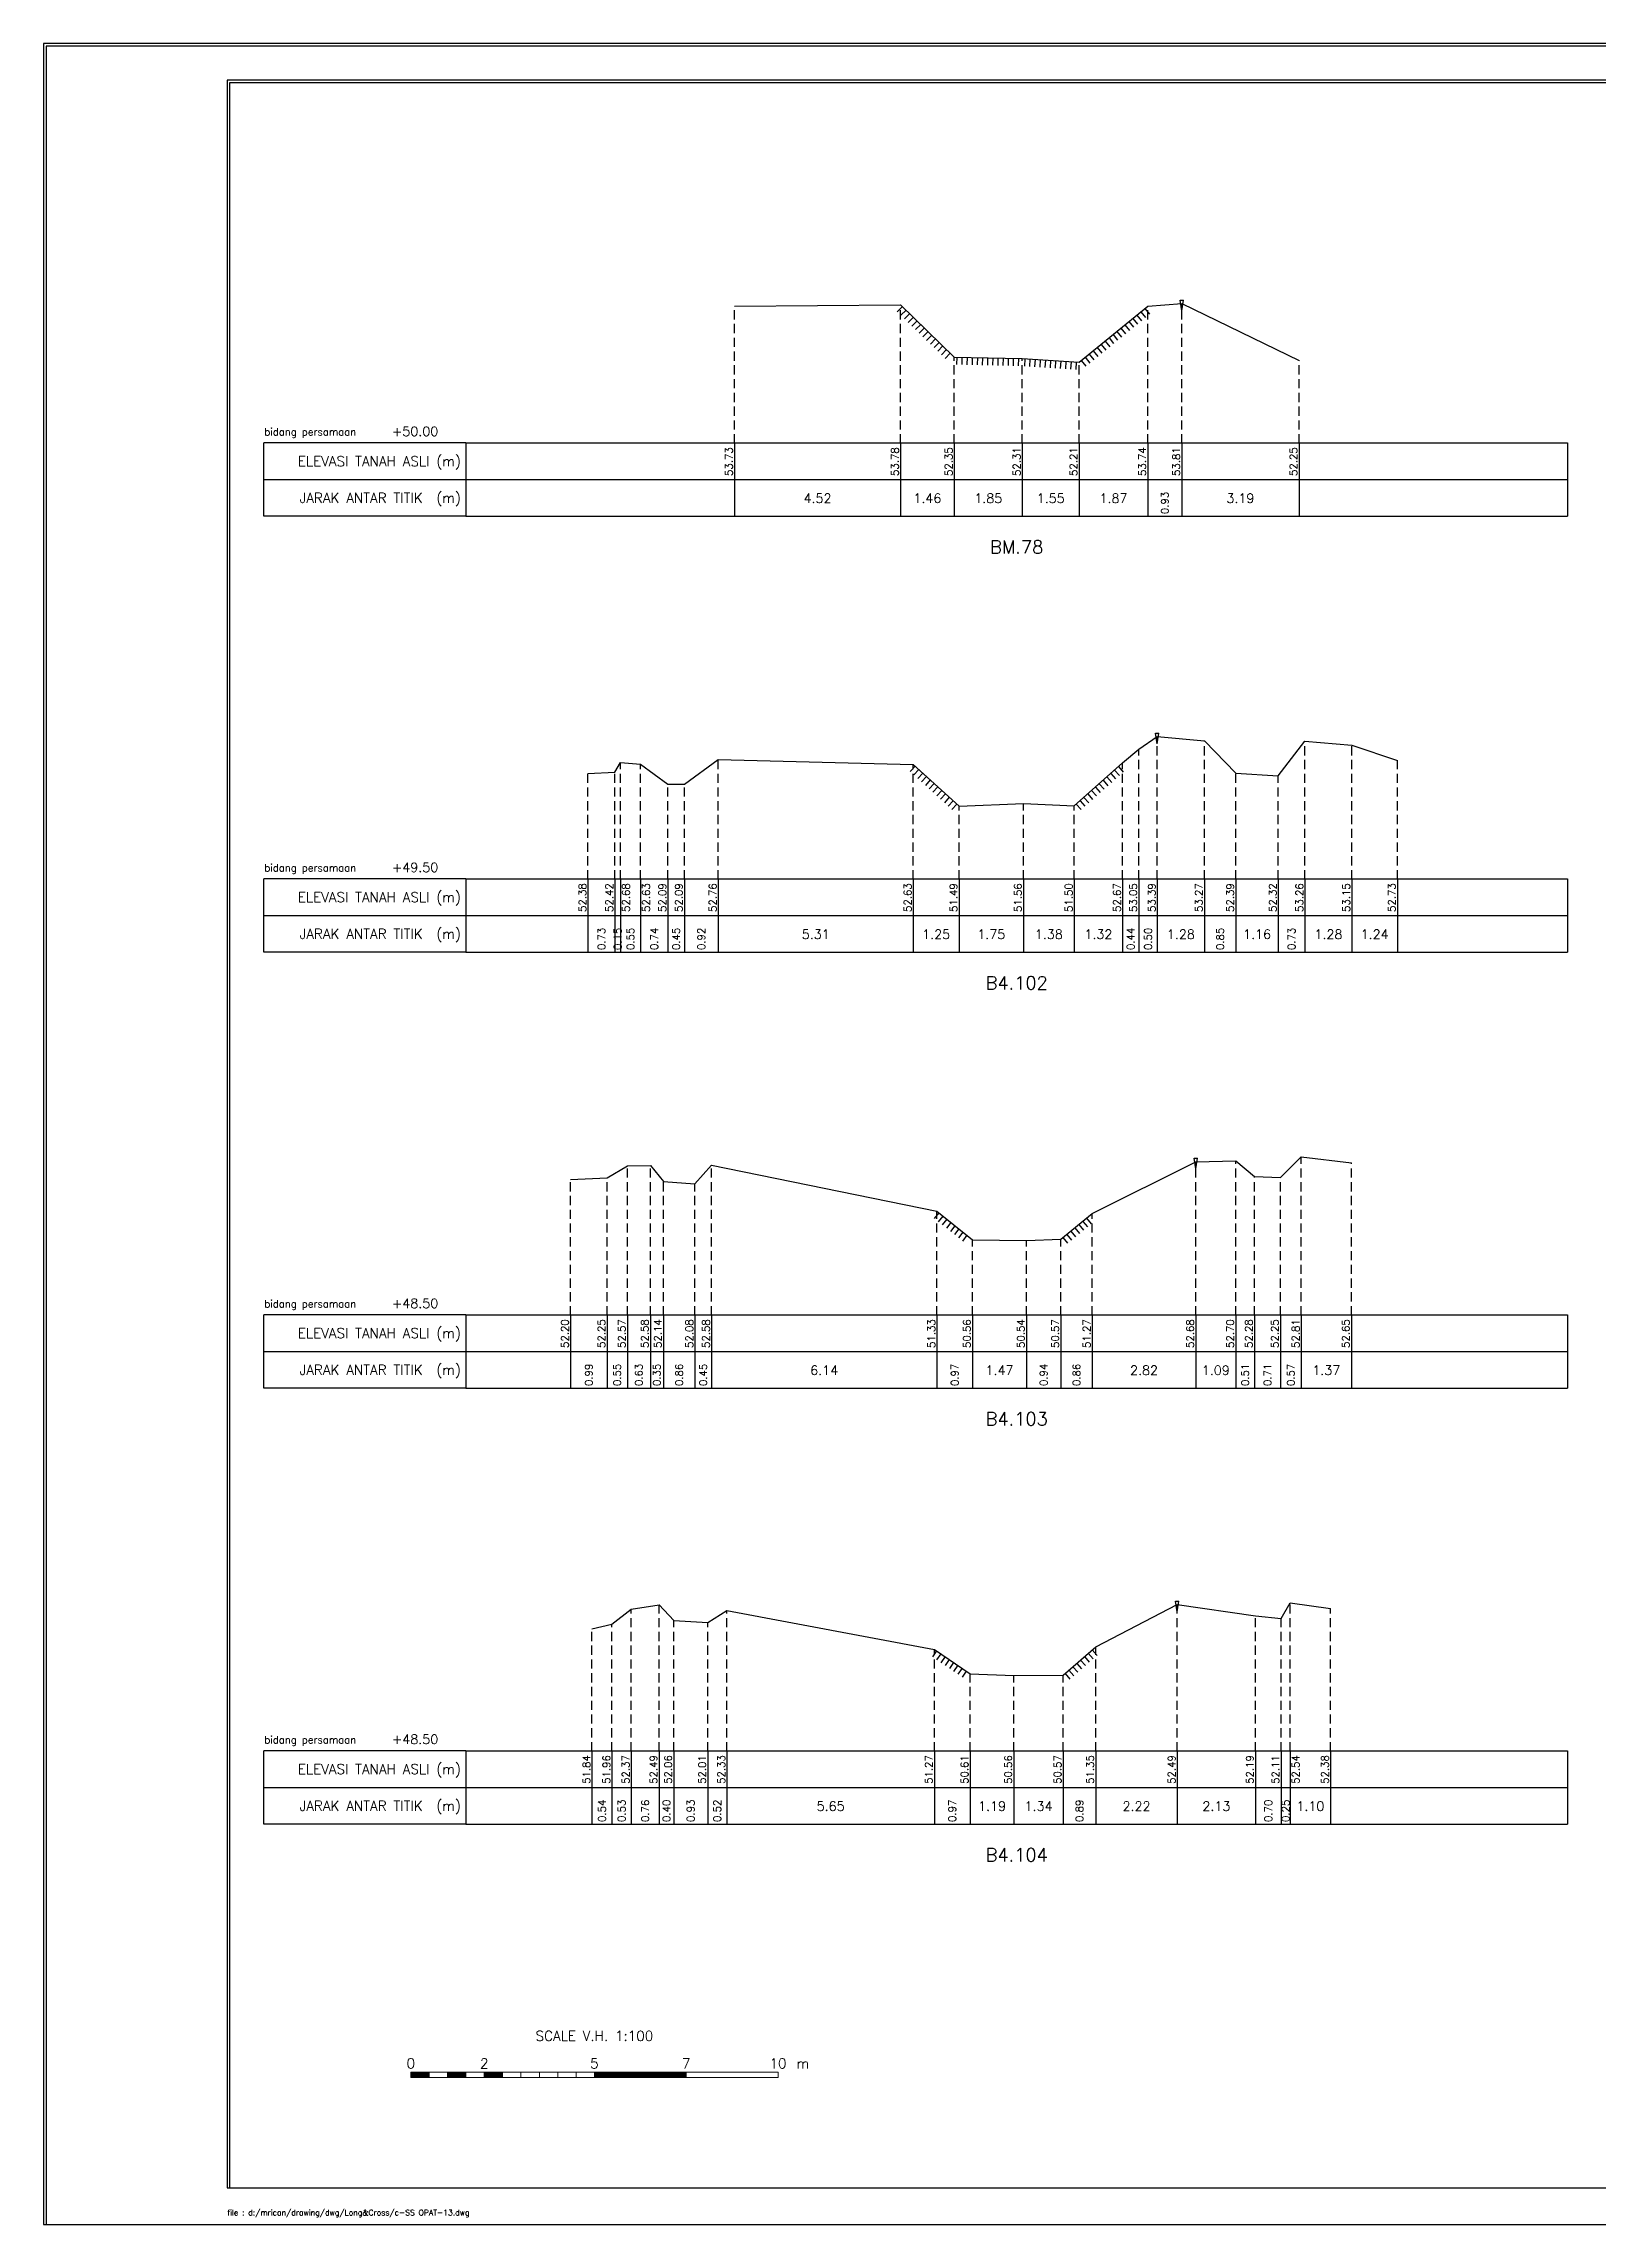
# Model space of a CAD drawing. Header units: inches. Extents: x -11 to 3175, y -842 to -783.
# Drawn here: x 1027 to 1069.3, y -842 to -782.6 of the extents above; entities that cross this region are included whole.
import ezdxf
from ezdxf.enums import TextEntityAlignment as Align

# ---------------------------------------------------------------- set-up
doc = ezdxf.new("R2010")
doc.units = ezdxf.units.IN
doc.header["$MEASUREMENT"] = 0
doc.linetypes.add('DASHED2', pattern=[0.375, 0.25, -0.125])
doc.layers.add('KOP', color=7, linetype='Continuous')
doc.layers.add('pelengkap', color=7, linetype='Continuous')
doc.styles.add('ARIAL', font='arial.ttf')
doc.styles.add('battang01', font='arial.ttf')
doc.styles.add('L100', font='simplex.shx', dxfattribs={"height": 0.254})
doc.styles.add('L140', font='simplex.shx', dxfattribs={"height": 0.356})
doc.styles.add('L60', font='simplex.shx', dxfattribs={"height": 0.152})
doc.styles.add('L80', font='simplex.shx', dxfattribs={"height": 0.203})
doc.styles.add('ROMANS-N', font='ROMANS.SHX', dxfattribs={"width": 0.8})
doc.styles.add('SONDU', font='arial.ttf')
doc.styles.get("Standard").update_dxf_attribs({"font": 'simplex.shx'})
doc.styles.add('STYLE1', font='arial.ttf', dxfattribs={"height": 0.2})

# ---------------------------------------------------------------- blocks, each defined once
blk = doc.blocks.new('kop')
at = {"layer": 'KOP'}
h = blk.add_hatch(color=3, dxfattribs=at)
h.paths.add_polyline_path([(609.87, 69.8), (591.81, 69.8), (591.81, 51.91), (609.87, 51.91)])
h.paths.add_polyline_path([(592.1, 52.25), (592.1, 69.5), (609.53, 69.5), (609.53, 52.25)], flags=16)
edge = h.paths.add_edge_path(flags=0)
edge.add_line((608.87, 52.91), (601.67, 52.91))
edge.add_ellipse((597.68, 52.92), major_axis=(2.82, 2.82), ratio=1, start_angle=314.84704, end_angle=495.15296)
edge.add_line((593.69, 52.91), (592.76, 52.91))
edge.add_line((592.76, 52.91), (592.76, 58.63))
edge.add_line((592.76, 58.63), (595.43, 58.63))
edge.add_ellipse((595.43, 63.37), major_axis=(-3.35, 3.35), ratio=1, start_angle=135, end_angle=315)
edge.add_line((595.43, 68.11), (595.43, 68.84))
edge.add_line((595.43, 68.84), (601.65, 68.84))
edge.add_line((601.65, 68.84), (601.65, 58.59))
edge.add_ellipse((604.86, 58.63), major_axis=(2.26, 2.26), ratio=1, start_angle=135.57378, end_angle=315)
edge.add_line((608.06, 58.63), (608.87, 58.63))
edge.add_line((608.87, 58.63), (608.87, 52.91))
h = blk.add_hatch(dxfattribs=at)
h.set_pattern_fill('ANSI31', color=21)
h.paths.add_polyline_path([(609.53, 69.5), (592.1, 69.5), (592.1, 52.25), (609.53, 52.25)])
edge = h.paths.add_edge_path(flags=16)
edge.add_line((608.06, 58.63), (608.87, 58.63))
edge.add_line((608.87, 58.63), (608.87, 52.91))
edge.add_line((608.87, 52.91), (601.67, 52.91))
edge.add_ellipse((597.68, 52.92), major_axis=(-2.82, 2.82), ratio=1, start_angle=224.84704, end_angle=405.15296)
edge.add_line((593.69, 52.91), (592.76, 52.91))
edge.add_line((592.76, 52.91), (592.76, 58.63))
edge.add_line((592.76, 58.63), (595.43, 58.63))
edge.add_ellipse((595.43, 63.37), major_axis=(-3.35, 3.35), ratio=1, start_angle=135, end_angle=315)
edge.add_line((595.43, 68.11), (595.43, 68.84))
edge.add_line((595.43, 68.84), (601.65, 68.84))
edge.add_line((601.65, 68.84), (601.65, 58.59))
edge.add_ellipse((604.86, 58.63), major_axis=(-2.26, 2.26), ratio=1, start_angle=45.57378, end_angle=225)
h = blk.add_hatch(color=3, dxfattribs=at)
edge = h.paths.add_edge_path()
edge.add_line((601.65, 68.84), (595.43, 68.84))
edge.add_line((595.43, 68.84), (595.43, 68.11))
edge.add_ellipse((595.43, 63.37), major_axis=(-3.35, 3.35), ratio=1, start_angle=135, end_angle=315, ccw=False)
edge.add_line((595.43, 58.63), (592.76, 58.63))
edge.add_line((592.76, 58.63), (592.76, 52.91))
edge.add_line((592.76, 52.91), (593.69, 52.91))
edge.add_ellipse((597.68, 52.92), major_axis=(-2.82, 2.82), ratio=1, start_angle=-135.15296, end_angle=45.15296, ccw=False)
edge.add_line((601.67, 52.91), (608.87, 52.91))
edge.add_line((608.87, 52.91), (608.87, 58.63))
edge.add_line((608.87, 58.63), (608.06, 58.63))
edge.add_ellipse((604.86, 58.63), major_axis=(2.26, 2.26), ratio=1, start_angle=134.42622, end_angle=315, ccw=False)
edge.add_line((601.65, 58.66), (601.65, 68.84))
h = blk.add_hatch(dxfattribs=at)
h.set_pattern_fill('ANSI31', color=41)
h.paths.add_polyline_path([(595.59, 25.44), (591.99, 25.44), (591.99, 22.12), (595.59, 22.12)])
h.paths.add_polyline_path([(594.83, 23.8), (595.49, 22.51), (594.95, 22.51), (594.37, 23.59), (594.37, 22.51), (593.85, 22.51), (593.85, 24.73), (593.24, 22.51), (592.84, 22.51), (592.12, 25.05), (592.67, 25.05), (593.03, 23.54), (593.41, 25.05), (594.37, 25.05), (594.37, 23.99), (594.89, 25.05), (595.46, 25.05)], flags=16)
at = {"color": 2}
blk.add_lwpolyline([(-49.29, -9.99), (790.69, -9.99), (790.69, 583.29), (-49.29, 583.29)], close=True, dxfattribs=at)
at = {"color": 6}
blk.add_lwpolyline([(0.65, 0), (780.7, 0), (780.7, 573.3), (0.65, 573.3)], close=True, dxfattribs=at)
at = {"layer": 'KOP', "color": 5}
for p, q in [((590.8, 70.96), (590.8, 29.98)), ((590.8, 70.96), (780.7, 70.96)), ((400.9, 29.98), (400.9, 0)), ((400.9, 29.98), (590.8, 29.98)), ((590.8, 29.98), (590.8, 0))]:
    blk.add_line(p, q, dxfattribs=at)
at = {"layer": 'KOP', "color": 3}
for p, q in [((591.81, 69.8), (609.87, 69.8)), ((591.81, 51.91), (591.81, 69.8)), ((592.1, 69.5), (609.53, 69.5)), ((592.1, 52.25), (592.1, 69.5)), ((595.43, 68.84), (595.43, 68.11)), ((595.43, 68.84), (601.65, 68.84)), ((601.65, 58.59), (601.65, 68.84)), ((609.53, 69.5), (609.53, 52.25)), ((609.87, 69.8), (609.87, 51.91)), ((592.76, 52.91), (592.76, 58.63)), ((595.43, 58.63), (592.76, 58.63)), ((608.87, 58.63), (608.06, 58.63)), ((608.87, 58.63), (608.87, 52.91)), ((609.87, 51.91), (591.81, 51.91)), ((609.53, 52.25), (592.1, 52.25)), ((593.69, 52.91), (592.76, 52.91)), ((608.87, 52.91), (601.67, 52.91)), ((720.73, 43.98), (780.7, 43.98)), ((720.73, 36.98), (780.7, 36.98)), ((415.9, 29.98), (415.9, 0)), ((430.89, 29.98), (430.89, 0)), ((545.83, 29.98), (545.83, 0)), ((560.82, 29.98), (560.82, 0)), ((575.81, 29.98), (575.81, 0)), ((655.77, 29.98), (655.77, 11.99)), ((675.76, 29.98), (675.76, 0)), ((705.74, 29.98), (705.74, 0)), ((400.9, 24.99), (590.8, 24.99)), ((655.77, 23.99), (720.73, 23.99)), ((720.73, 23.99), (780.7, 23.99)), ((400.9, 19.99), (590.8, 19.99)), ((655.77, 17.99), (720.73, 17.99)), ((720.73, 17.99), (780.7, 17.99)), ((740.72, 17.99), (740.72, 0)), ((400.9, 14.99), (590.8, 14.99)), ((590.8, 6), (720.73, 6))]:
    blk.add_line(p, q, dxfattribs=at)
at = {"layer": 'KOP', "color": 4}
for p, q in [((610.79, 70.96), (610.79, 50.97)), ((720.73, 70.96), (720.73, 0)), ((590.8, 50.97), (720.73, 50.97)), ((720.73, 50.97), (780.7, 50.97)), ((590.8, 29.98), (720.73, 29.98)), ((720.73, 29.98), (780.7, 29.98)), ((590.8, 11.99), (720.73, 11.99))]:
    blk.add_line(p, q, dxfattribs=at)
at = {"layer": 'KOP', "color": 41}
blk.add_line((595.59, 22.12), (591.99, 22.12), dxfattribs=at)
for points in [[(591.99, 25.44), (595.59, 25.44)], [(592.12, 25.05), (592.67, 25.05)], [(592.12, 25.05), (592.84, 22.51)], [(592.2, 25.44), (592.42, 25.44)], [(592.63, 25.44), (592.84, 25.44)], [(592.67, 25.05), (593.03, 23.54), (593.41, 25.05)], [(593.05, 25.44), (593.26, 25.44)], [(593.24, 22.51), (593.85, 24.73)], [(593.41, 25.05), (594.37, 25.05)], [(593.48, 25.44), (593.69, 25.44)], [(593.85, 22.51), (593.85, 24.73)], [(593.9, 25.44), (594.11, 25.44)], [(594.32, 25.44), (594.53, 25.44)], [(594.37, 25.05), (594.37, 23.99)], [(594.37, 23.99), (594.89, 25.05)], [(594.75, 25.44), (594.96, 25.44)], [(594.83, 23.8), (595.46, 25.05)], [(594.83, 23.8), (595.49, 22.51)], [(594.89, 25.05), (595.46, 25.05)], [(595.17, 25.44), (595.38, 25.44)], [(592.84, 22.51), (593.24, 22.51)], [(593.85, 22.51), (594.37, 22.51)], [(594.95, 22.51), (594.37, 23.59)], [(594.37, 23.59), (594.37, 22.51)], [(594.95, 22.51), (595.49, 22.51)]]:
    blk.add_lwpolyline(points, dxfattribs=at)
at = {"layer": 'KOP', "color": 42}
for points in [[(592.2, 29.11), (592.2, 25.44)], [(592.54, 29.11), (592.54, 25.44)], [(592.96, 29.11), (592.96, 25.44)], [(593.38, 29.11), (593.38, 25.44)], [(593.81, 29.11), (593.81, 25.44)], [(594.23, 29.11), (594.23, 25.44)], [(594.65, 29.11), (594.65, 25.44)], [(595.08, 29.11), (595.08, 25.44)], [(595.5, 29.11), (595.5, 25.44)]]:
    blk.add_lwpolyline(points, dxfattribs=at)
at = {"layer": 'KOP', "color": 3}
for centre, major_axis, start_param, end_param in [((595.43, 63.37), (-3.35, 3.35), 2.356194, 5.497787), ((597.68, 52.92), (-2.82, 2.82), 3.924321, 7.071253), ((604.86, 58.63), (-2.26, 2.26), 0.785398, 3.926991)]:
    blk.add_ellipse(centre, major_axis=major_axis, ratio=1, start_param=start_param, end_param=end_param, dxfattribs=at)
at = {"layer": 'KOP', "color": 5, "style": 'SONDU'}
for s, height, width, p, p2 in [('MINISTRY OF PUBLIC WORKS AND HOUSING', 3.4982, 0.971049, (612.49, 65.4), (715.58, 65.4)), ('DIRECTORATE GENERAL OF WATER RESOURCES', 2.7485, 1.100714, (612.33, 60.62), (715.42, 60.62)), ('DIRECTORATE OF IRRIGATION AND LOWLAND', 1.9989, 1.638753, (612.52, 56.15), (715.75, 56.15))]:
    blk.add_text(s, height=height, dxfattribs=dict(at, width=width)).set_placement(p, p2, align=Align.FIT)
at = {"layer": 'KOP', "color": 3, "style": 'ROMANS-N', "width": 1.832261}
blk.add_text('Jalan Pattimura No. 20 Kebayoran Baru, Jakarta Selatan', height=1.2493, dxfattribs=at).set_placement((612.79, 53.07), (715.58, 53.07), align=Align.FIT)
at = {"layer": 'KOP', "color": 5, "style": 'ARIAL'}
blk.add_text('Subject:', height=3.252, dxfattribs=at).set_placement((593.75, 45.87))
at = {"layer": 'KOP', "color": 3}
for s, height, style, p in [('Scheme', 1.999, 'battang01', (722.75, 46.66)), (':', 2, 'battang01', (740.37, 46.56)), ('D.I MRICAN', 1.999, 'battang01', (742.66, 46.66)), ('District', 1.999, 'battang01', (722.68, 39.97)), ('KEDIRI', 1.999, 'battang01', (742.66, 39.66)), (':', 2, 'battang01', (740.38, 39.87)), ('Province', 1.999, 'battang01', (722.75, 32.66)), (':', 2, 'battang01', (740.37, 32.57)), ('EAST JAVA', 1.999, 'battang01', (742.66, 32.66)), ('Prepared by', 1.9989, 'battang01', (657.14, 25.79)), ('No. of Sheet ', 1.9989, 'battang01', (722.52, 26.68)), (':', 2, 'battang01', (740.38, 25.62)), ('in joint venture with:', 1.2493, 'SONDU', (597.56, 21.07)), ('Checked by', 1.999, 'battang01', (657.14, 19.79)), ('Register', 1.999, 'battang01', (722.52, 20.02)), (':', 2, 'battang01', (740.36, 19.92)), ('Team Leader', 1.9989, 'battang01', (657.14, 13.79)), ('Yoo, Kang-Keun', 1.9989, 'battang01', (677.26, 13.79)), ('Date :', 1.999, 'battang01', (722.52, 13.49)), ('No. of Contract :', 1.9989, 'battang01', (743.52, 13.49)), ('No.', 2, 'STYLE1', (404.73, 6.99)), ('Date', 2, 'STYLE1', (417.78, 6.99)), ('Revised', 2, 'STYLE1', (483.04, 7.17)), ('Drawn', 2, 'STYLE1', (550.92, 7.18)), ('Checked', 2, 'STYLE1', (562.62, 7.11)), ('Approv.', 2, 'STYLE1', (578.86, 7.21)), ('Acknowledge by', 1.9989, 'battang01', (592.18, 7.8)), (':', 2, 'battang01', (612.76, 7.81)), ('Approved by', 1.9989, 'battang01', (592.18, 1.8)), (':', 2, 'battang01', (612.81, 1.77)), ('Directorate of Irrigations and Lowlands', 1.9989, 'battang01', (614.08, 1.59))]:
    blk.add_text(s, height=height, dxfattribs=dict(at, style=style)).set_placement(p)
at = {"layer": 'KOP', "color": 6, "style": 'SONDU'}
blk.add_text('PT. VIRAMA KARYA (Persero)', height=2.5809, dxfattribs=at).set_placement((597.36, 26.15))
at = {"layer": 'KOP', "color": 42, "style": 'SONDU'}
blk.add_text('VIRAMA', height=0.942, dxfattribs=at).set_placement((591.3, 21.04))
at = {"layer": 'KOP', "color": 4, "style": 'SONDU'}
for s, p in [('Korean Rural Community Corporation', (592.02, 18.86)), ('PT. Wiratman', (592.02, 16.86)), ('PT. Terasis Erojaya', (591.94, 12.59)), ('PT. Tuah Agung Anugrah', (592, 14.73))]:
    blk.add_text(s, height=1.4992, dxfattribs=at).set_placement(p)
at = {"layer": 'KOP', "color": 3, "insert": (719.86, 60.77), "char_height": 2.4987, "width": 61.4394, "attachment_point": 4, "style": 'SONDU'}
blk.add_mtext('\\pi1.9124;Project Preparation Consultant (PPC)\\P\\pi3.0493;Firm For Develompent of the Mrican \\P\\pi7.7731;Irrigation System In East Java', dxfattribs=at)
at = {"layer": 'KOP', "color": 2, "insert": (597.57, 24.25), "char_height": 0.9995, "width": 48.7181, "attachment_point": 1, "style": 'SONDU'}
blk.add_mtext('Jl. Hang Tuah Raya No.26, Kebayoran Baru Jakarta Selatan 12120 Indonesia', dxfattribs=at)
blk = doc.blocks.new('*X6')
at = {"color": 0}
for p, q in [((20000, 6250), (25000, 6250)), ((20000, 6200), (25000, 6200)), ((20000, 6150), (25000, 6150)), ((20000, 6100), (25000, 6100)), ((20000, 6050), (25000, 6050))]:
    blk.add_line(p, q, dxfattribs=at)
blk = doc.blocks.new('*X5')
at = {"color": 0}
for p, q in [((14000, 6250), (15000, 6250)), ((14000, 6200), (15000, 6200)), ((14000, 6150), (15000, 6150)), ((14000, 6100), (15000, 6100)), ((14000, 6050), (15000, 6050))]:
    blk.add_line(p, q, dxfattribs=at)
blk = doc.blocks.new('*X3')
at = {"color": 0}
for p, q in [((10000, 6250), (11000, 6250)), ((10000, 6200), (11000, 6200)), ((10000, 6150), (11000, 6150)), ((10000, 6100), (11000, 6100)), ((10000, 6050), (11000, 6050))]:
    blk.add_line(p, q, dxfattribs=at)
blk = doc.blocks.new('*X4')
at = {"color": 0}
for p, q in [((12000, 6250), (13000, 6250)), ((12000, 6200), (13000, 6200)), ((12000, 6150), (13000, 6150)), ((12000, 6100), (13000, 6100)), ((12000, 6050), (13000, 6050))]:
    blk.add_line(p, q, dxfattribs=at)
blk = doc.blocks.new('c100')
at = {"color": 2}
blk.add_lwpolyline([(-5, -1), (79.1, -1), (79.1, 58.4), (-5, 58.4)], close=True, dxfattribs=at)
at = {"color": 6}
blk.add_lwpolyline([(0, 0), (78.1, 0), (78.1, 57.4), (0, 57.4)], close=True, dxfattribs=at)
at = {"color": 3, "lineweight": 0}
for points in [[(5, 3), (5.5, 3), (5.5, 3.15), (5, 3.15)], [(5.5, 3), (6, 3), (6, 3.15), (5.5, 3.15)], [(6, 3), (6.5, 3), (6.5, 3.15), (6, 3.15)], [(6.5, 3), (7, 3), (7, 3.15), (6.5, 3.15)], [(7, 3), (7.5, 3), (7.5, 3.15), (7, 3.15)], [(7.5, 3), (8, 3), (8, 3.15), (7.5, 3.15)], [(8, 3), (8.5, 3), (8.5, 3.15), (8, 3.15)], [(8.5, 3), (9, 3), (9, 3.15), (8.5, 3.15)], [(9, 3), (9.5, 3), (9.5, 3.15), (9, 3.15)], [(9.5, 3), (10, 3), (10, 3.15), (9.5, 3.15)], [(10, 3), (12.5, 3), (12.5, 3.15), (10, 3.15)], [(12.5, 3), (15, 3), (15, 3.15), (12.5, 3.15)]]:
    blk.add_lwpolyline(points, close=True, dxfattribs=at)
at = {"color": 1, "lineweight": 0, "xscale": 0.0005, "yscale": 0.0005, "zscale": 0.0005}
for name in ['*X3', '*X4', '*X5', '*X6']:
    blk.add_blockref(name, (0, 0), dxfattribs=at)
at = {"color": 3}
for s, p in [('SCALE V.H. 1:100', (10, 4)), ('0', (5, 3.25)), ('2', (7, 3.25)), ('5', (10, 3.25)), ('7', (12.5, 3.25)), ('10', (15, 3.25))]:
    blk.add_text(s, height=0.27, dxfattribs=at).set_placement(p, align=Align.CENTER)
blk.add_text('m', height=0.27, dxfattribs=at).set_placement((15.5, 3.25))
blk = doc.blocks.new('das2')
at = {"color": 5, "linetype": 'Continuous'}
for q in [(0, 1), (17.75, 1)]:
    blk.add_line((2.75, 1), q, dxfattribs=at)
at = {"color": 3, "linetype": 'Continuous'}
for p, q in [((2.75, 1), (2.75, 0)), ((17.75, 1), (17.75, 0)), ((0, 0.5), (17.75, 0.5)), ((2.75, 0), (0, 0)), ((2.75, 0), (17.75, 0))]:
    blk.add_line(p, q, dxfattribs=at)
blk.add_lwpolyline([(0, 0), (0, 1)], dxfattribs=at)
blk.add_text('bidang persamaan', height=0.1, dxfattribs=at).set_placement((0.005, 1.1))
at = {"color": 5, "linetype": 'Continuous'}
for s, p in [('ELEVASI TANAH ASLI (m)', (2.683, 0.683)), ('JARAK ANTAR TITIK  (m)', (2.683, 0.183))]:
    blk.add_text(s, height=0.135, dxfattribs=at).set_placement(p, align=Align.RIGHT)
blk = doc.blocks.new('gbrpatok')
at = {"color": 2, "linetype": 'Continuous'}
for p, q in [((-0.00045, 0.00096), (0.00045, 0.00096)), ((0, -0.00196), (-0.00045, 0.00096)), ((0, -0.00196), (0.00045, 0.00096))]:
    blk.add_line(p, q, dxfattribs=at)

msp = doc.modelspace()

# ---------------------------------------------------------------- linework, layer by layer
at = {"color": 2, "linetype": 'Continuous', "lineweight": -3}
for p, q in [((1045.815, -789.754), (1050.336, -789.711)), ((1050.336, -789.711), (1051.799, -791.138)), ((1055.2, -791.278), (1057.071, -789.752)), ((1057.071, -789.752), (1057.996, -789.681)), ((1057.996, -789.681), (1061.188, -791.235)), ((1051.799, -791.138), (1053.652, -791.18)), ((1053.652, -791.18), (1055.2, -791.278)), ((1056.382, -802.194), (1056.826, -801.816)), ((1056.826, -801.816), (1057.329, -801.476)), ((1057.329, -801.476), (1058.613, -801.595)), ((1058.613, -801.595), (1059.465, -802.47)), ((1060.624, -802.545), (1061.351, -801.598)), ((1061.351, -801.598), (1062.627, -801.709)), ((1062.627, -801.709), (1063.866, -802.127)), ((1041.825, -802.483), (1042.558, -802.446)), ((1042.558, -802.446), (1042.711, -802.178)), ((1042.711, -802.178), (1043.257, -802.227)), ((1043.257, -802.227), (1044.002, -802.77)), ((1044.449, -802.773), (1045.374, -802.097)), ((1045.374, -802.097), (1050.683, -802.232)), ((1050.683, -802.232), (1051.932, -803.373)), ((1055.067, -803.362), (1056.382, -802.194)), ((1059.465, -802.47), (1060.624, -802.545)), ((1044.002, -802.77), (1044.449, -802.773)), ((1051.932, -803.373), (1053.685, -803.302)), ((1053.685, -803.302), (1055.067, -803.362)), ((1042.343, -813.49), (1042.897, -813.167)), ((1042.897, -813.167), (1043.524, -813.157)), ((1043.524, -813.157), (1043.878, -813.596)), ((1044.737, -813.659), (1045.19, -813.153)), ((1045.19, -813.153), (1051.327, -814.403)), ((1055.558, -814.465), (1058.376, -813.056)), ((1058.376, -813.056), (1059.468, -813.033)), ((1059.468, -813.033), (1059.973, -813.457)), ((1060.683, -813.486), (1061.249, -812.923)), ((1061.249, -812.923), (1062.614, -813.086)), ((1041.349, -813.537), (1042.343, -813.49)), ((1043.878, -813.596), (1044.737, -813.659)), ((1059.973, -813.457), (1060.683, -813.486)), ((1051.327, -814.403), (1052.297, -815.182)), ((1054.703, -815.168), (1055.558, -814.465)), ((1052.297, -815.182), (1053.765, -815.201)), ((1053.765, -815.201), (1054.703, -815.168)), ((1041.934, -825.775), (1042.478, -825.653)), ((1042.478, -825.653), (1043.004, -825.239)), ((1043.004, -825.239), (1043.763, -825.121)), ((1043.763, -825.121), (1044.159, -825.547)), ((1044.159, -825.547), (1045.085, -825.604)), ((1045.085, -825.604), (1045.607, -825.283)), ((1045.607, -825.283), (1051.259, -826.338)), ((1055.653, -826.266), (1057.872, -825.118)), ((1057.872, -825.118), (1060.003, -825.424)), ((1060.003, -825.424), (1060.7, -825.501)), ((1060.7, -825.501), (1060.949, -825.074)), ((1060.949, -825.074), (1062.047, -825.228)), ((1051.259, -826.338), (1052.233, -827)), ((1054.766, -827.043), (1055.653, -826.266)), ((1052.233, -827), (1053.422, -827.047)), ((1053.422, -827.047), (1054.766, -827.043))]:
    msp.add_line(p, q, dxfattribs=at)
at = {"color": 1, "linetype": 'DASHED2', "lineweight": -3}
for p, q in [((1045.815, -793.487), (1045.815, -789.754)), ((1050.336, -793.487), (1050.336, -789.711)), ((1057.071, -793.487), (1057.071, -789.752)), ((1057.996, -793.487), (1057.996, -789.681)), ((1051.799, -793.487), (1051.799, -791.138)), ((1053.652, -793.487), (1053.652, -791.18)), ((1055.2, -793.487), (1055.2, -791.278)), ((1061.188, -793.487), (1061.188, -791.235)), ((1056.826, -805.361), (1056.826, -801.816)), ((1057.329, -805.361), (1057.329, -801.476)), ((1058.613, -805.361), (1058.613, -801.595)), ((1061.351, -805.361), (1061.351, -801.598)), ((1062.627, -805.361), (1062.627, -801.709)), ((1041.825, -805.361), (1041.825, -802.483)), ((1042.558, -805.361), (1042.558, -802.446)), ((1042.711, -805.361), (1042.711, -802.178)), ((1043.257, -805.361), (1043.257, -802.227)), ((1045.374, -805.361), (1045.374, -802.097)), ((1050.683, -805.361), (1050.683, -802.232)), ((1056.382, -805.361), (1056.382, -802.194)), ((1059.465, -805.361), (1059.465, -802.47)), ((1063.866, -805.361), (1063.866, -802.127)), ((1044.002, -805.361), (1044.002, -802.77)), ((1044.449, -805.361), (1044.449, -802.773)), ((1060.624, -805.361), (1060.624, -802.545)), ((1051.932, -805.361), (1051.932, -803.373)), ((1053.685, -805.361), (1053.685, -803.302)), ((1055.067, -805.361), (1055.067, -803.362)), ((1042.897, -817.237), (1042.897, -813.167)), ((1043.524, -817.237), (1043.524, -813.157)), ((1045.19, -817.237), (1045.19, -813.153)), ((1058.376, -817.237), (1058.376, -813.056)), ((1059.468, -817.237), (1059.468, -813.033)), ((1061.249, -817.237), (1061.249, -812.923)), ((1062.614, -817.237), (1062.614, -813.086)), ((1041.349, -817.237), (1041.349, -813.537)), ((1042.343, -817.237), (1042.343, -813.49)), ((1043.878, -817.237), (1043.878, -813.596)), ((1044.737, -817.237), (1044.737, -813.659)), ((1059.973, -817.237), (1059.973, -813.457)), ((1060.683, -817.237), (1060.683, -813.486)), ((1051.327, -817.237), (1051.327, -814.403)), ((1055.558, -817.237), (1055.558, -814.465)), ((1052.297, -817.237), (1052.297, -815.182)), ((1053.765, -817.237), (1053.765, -815.201)), ((1054.703, -817.237), (1054.703, -815.168)), ((1042.478, -829.111), (1042.478, -825.653)), ((1043.004, -829.111), (1043.004, -825.239)), ((1043.763, -829.111), (1043.763, -825.121)), ((1044.159, -829.111), (1044.159, -825.547)), ((1045.085, -829.111), (1045.085, -825.604)), ((1045.607, -829.111), (1045.607, -825.283)), ((1057.872, -829.111), (1057.872, -825.118)), ((1060.003, -829.111), (1060.003, -825.424)), ((1060.7, -829.111), (1060.7, -825.501)), ((1060.949, -829.111), (1060.949, -825.074)), ((1062.047, -829.111), (1062.047, -825.228)), ((1041.934, -829.111), (1041.934, -825.775)), ((1051.259, -829.111), (1051.259, -826.338)), ((1055.653, -829.111), (1055.653, -826.266)), ((1052.233, -829.111), (1052.233, -827)), ((1053.422, -829.111), (1053.422, -827.047)), ((1054.766, -829.111), (1054.766, -827.043))]:
    msp.add_line(p, q, dxfattribs=at)
at = {"color": 1, "linetype": 'Continuous', "lineweight": -3}
for p, q in [((1045.815, -793.487), (1045.815, -795.487)), ((1050.336, -793.487), (1050.336, -795.487)), ((1051.799, -793.487), (1051.799, -795.487)), ((1053.652, -793.487), (1053.652, -795.487)), ((1055.2, -793.487), (1055.2, -795.487)), ((1057.071, -793.487), (1057.071, -795.487)), ((1057.996, -793.487), (1057.996, -795.487)), ((1061.188, -793.487), (1061.188, -795.487)), ((1041.825, -805.361), (1041.825, -807.361)), ((1042.558, -805.361), (1042.558, -807.361)), ((1042.711, -805.361), (1042.711, -807.361)), ((1043.257, -805.361), (1043.257, -807.361)), ((1044.002, -805.361), (1044.002, -807.361)), ((1044.449, -805.361), (1044.449, -807.361)), ((1045.374, -805.361), (1045.374, -807.361)), ((1050.683, -805.361), (1050.683, -807.361)), ((1051.932, -805.361), (1051.932, -807.361)), ((1053.685, -805.361), (1053.685, -807.361)), ((1055.067, -805.361), (1055.067, -807.361)), ((1056.382, -805.361), (1056.382, -807.361)), ((1056.826, -805.361), (1056.826, -807.361)), ((1057.329, -805.361), (1057.329, -807.361)), ((1058.613, -805.361), (1058.613, -807.361)), ((1059.465, -805.361), (1059.465, -807.361)), ((1060.624, -805.361), (1060.624, -807.361)), ((1061.351, -805.361), (1061.351, -807.361)), ((1062.627, -805.361), (1062.627, -807.361)), ((1063.866, -805.361), (1063.866, -807.361)), ((1041.349, -817.237), (1041.349, -819.237)), ((1042.343, -817.237), (1042.343, -819.237)), ((1042.897, -817.237), (1042.897, -819.237)), ((1043.524, -817.237), (1043.524, -819.237)), ((1043.878, -817.237), (1043.878, -819.237)), ((1044.737, -817.237), (1044.737, -819.237)), ((1045.19, -817.237), (1045.19, -819.237)), ((1051.327, -817.237), (1051.327, -819.237)), ((1052.297, -817.237), (1052.297, -819.237)), ((1053.765, -817.237), (1053.765, -819.237)), ((1054.703, -817.237), (1054.703, -819.237)), ((1055.558, -817.237), (1055.558, -819.237)), ((1058.376, -817.237), (1058.376, -819.237)), ((1059.468, -817.237), (1059.468, -819.237)), ((1059.973, -817.237), (1059.973, -819.237)), ((1060.683, -817.237), (1060.683, -819.237)), ((1061.249, -817.237), (1061.249, -819.237)), ((1062.614, -817.237), (1062.614, -819.237)), ((1041.934, -829.111), (1041.934, -831.111)), ((1042.478, -829.111), (1042.478, -831.111)), ((1043.004, -829.111), (1043.004, -831.111)), ((1043.763, -829.111), (1043.763, -831.111)), ((1044.159, -829.111), (1044.159, -831.111)), ((1045.085, -829.111), (1045.085, -831.111)), ((1045.607, -829.111), (1045.607, -831.111)), ((1051.259, -829.111), (1051.259, -831.111)), ((1052.233, -829.111), (1052.233, -831.111)), ((1053.422, -829.111), (1053.422, -831.111)), ((1054.766, -829.111), (1054.766, -831.111)), ((1055.653, -829.111), (1055.653, -831.111)), ((1057.872, -829.111), (1057.872, -831.111)), ((1060.003, -829.111), (1060.003, -831.111)), ((1060.7, -829.111), (1060.7, -831.111)), ((1060.949, -829.111), (1060.949, -831.111)), ((1062.047, -829.111), (1062.047, -831.111))]:
    msp.add_line(p, q, dxfattribs=at)
at = {"layer": 'pelengkap', "color": 1, "linetype": 'Continuous', "lineweight": -3}
for p, q in [((1050.386, -789.759), (1050.247, -789.903)), ((1050.487, -789.857), (1050.347, -790)), ((1050.587, -789.955), (1050.447, -790.098)), ((1056.773, -789.994), (1056.9, -790.149)), ((1056.882, -789.906), (1057.008, -790.061)), ((1056.99, -789.817), (1057.117, -789.972)), ((1050.687, -790.053), (1050.547, -790.196)), ((1050.787, -790.15), (1050.648, -790.294)), ((1050.887, -790.248), (1050.748, -790.391)), ((1050.988, -790.346), (1050.848, -790.489)), ((1051.088, -790.444), (1050.948, -790.587)), ((1051.188, -790.542), (1051.048, -790.685)), ((1056.014, -790.614), (1056.14, -790.769)), ((1056.123, -790.525), (1056.249, -790.68)), ((1056.231, -790.437), (1056.357, -790.592)), ((1056.339, -790.348), (1056.466, -790.503)), ((1056.448, -790.26), (1056.574, -790.415)), ((1056.556, -790.171), (1056.683, -790.326)), ((1056.665, -790.083), (1056.791, -790.238)), ((1051.288, -790.639), (1051.149, -790.782)), ((1051.388, -790.737), (1051.249, -790.88)), ((1051.489, -790.835), (1051.349, -790.978)), ((1051.589, -790.933), (1051.449, -791.076)), ((1051.689, -791.03), (1051.549, -791.174)), ((1051.869, -791.139), (1051.864, -791.339)), ((1052.009, -791.142), (1052.004, -791.342)), ((1052.149, -791.145), (1052.144, -791.345)), ((1052.289, -791.149), (1052.284, -791.349)), ((1052.429, -791.152), (1052.424, -791.352)), ((1052.569, -791.155), (1052.564, -791.355)), ((1052.709, -791.158), (1052.704, -791.358)), ((1052.848, -791.161), (1052.844, -791.361)), ((1052.988, -791.164), (1052.984, -791.364)), ((1053.128, -791.168), (1053.124, -791.368)), ((1053.268, -791.171), (1053.264, -791.371)), ((1053.408, -791.174), (1053.404, -791.374)), ((1053.548, -791.177), (1053.544, -791.377)), ((1053.722, -791.184), (1053.71, -791.384)), ((1053.862, -791.193), (1053.849, -791.392)), ((1054.002, -791.202), (1053.989, -791.401)), ((1055.363, -791.145), (1055.49, -791.3)), ((1055.472, -791.056), (1055.598, -791.211)), ((1055.58, -790.968), (1055.707, -791.123)), ((1055.689, -790.879), (1055.815, -791.034)), ((1055.797, -790.791), (1055.924, -790.946)), ((1055.906, -790.702), (1056.032, -790.857)), ((1054.141, -791.21), (1054.129, -791.41)), ((1054.281, -791.219), (1054.269, -791.419)), ((1054.421, -791.228), (1054.408, -791.428)), ((1054.561, -791.237), (1054.548, -791.437)), ((1054.7, -791.246), (1054.688, -791.445)), ((1054.84, -791.255), (1054.827, -791.454)), ((1054.98, -791.264), (1054.967, -791.463)), ((1055.119, -791.272), (1055.107, -791.472)), ((1055.255, -791.233), (1055.381, -791.388)), ((1050.734, -802.279), (1050.599, -802.427)), ((1050.838, -802.374), (1050.703, -802.521)), ((1050.941, -802.468), (1050.806, -802.616)), ((1056.062, -802.479), (1056.194, -802.629)), ((1056.166, -802.386), (1056.299, -802.536)), ((1056.271, -802.293), (1056.404, -802.443)), ((1051.044, -802.563), (1050.909, -802.71)), ((1051.148, -802.657), (1051.013, -802.805)), ((1051.251, -802.751), (1051.116, -802.899)), ((1051.355, -802.846), (1051.22, -802.993)), ((1051.458, -802.94), (1051.323, -803.088)), ((1051.561, -803.035), (1051.426, -803.182)), ((1055.434, -803.037), (1055.566, -803.186)), ((1055.538, -802.944), (1055.671, -803.093)), ((1055.643, -802.851), (1055.776, -803)), ((1055.748, -802.758), (1055.88, -802.907)), ((1055.852, -802.665), (1055.985, -802.814)), ((1055.957, -802.572), (1056.09, -802.722)), ((1051.665, -803.129), (1051.53, -803.277)), ((1051.768, -803.223), (1051.633, -803.371)), ((1051.871, -803.318), (1051.737, -803.465)), ((1055.12, -803.316), (1055.252, -803.465)), ((1055.224, -803.223), (1055.357, -803.372)), ((1055.329, -803.13), (1055.462, -803.279)), ((1051.381, -814.447), (1051.256, -814.603)), ((1051.491, -814.534), (1051.365, -814.69)), ((1051.6, -814.622), (1051.474, -814.778)), ((1051.709, -814.71), (1051.584, -814.866)), ((1051.818, -814.797), (1051.693, -814.953)), ((1051.927, -814.885), (1051.802, -815.041)), ((1054.973, -814.945), (1055.1, -815.1)), ((1055.081, -814.857), (1055.208, -815.011)), ((1055.189, -814.768), (1055.316, -814.922)), ((1055.297, -814.679), (1055.424, -814.833)), ((1055.405, -814.59), (1055.532, -814.744)), ((1052.036, -814.973), (1051.911, -815.129)), ((1052.145, -815.06), (1052.02, -815.216)), ((1054.757, -815.123), (1054.884, -815.278)), ((1054.865, -815.034), (1054.992, -815.189)), ((1051.316, -826.378), (1051.204, -826.543)), ((1051.432, -826.456), (1051.32, -826.622)), ((1051.548, -826.535), (1051.436, -826.701)), ((1051.664, -826.614), (1051.552, -826.779)), ((1051.78, -826.692), (1051.667, -826.858)), ((1051.896, -826.771), (1051.783, -826.937)), ((1055.029, -826.813), (1055.161, -826.963)), ((1055.135, -826.721), (1055.266, -826.871)), ((1055.24, -826.628), (1055.372, -826.779)), ((1055.345, -826.536), (1055.477, -826.687)), ((1055.45, -826.444), (1055.582, -826.594)), ((1055.556, -826.352), (1055.688, -826.502)), ((1052.011, -826.85), (1051.899, -827.015)), ((1052.127, -826.928), (1052.015, -827.094)), ((1054.819, -826.997), (1054.95, -827.148)), ((1054.924, -826.905), (1055.056, -827.056))]:
    msp.add_line(p, q, dxfattribs=at)

# ---------------------------------------------------------------- block references
at = {"color": 2, "linetype": 'Continuous', "lineweight": -3}
msp.add_blockref('c100', (1032, -841), dxfattribs=at)
for name, p, xscale, yscale, zscale in [('kop', (1032, -841), 0.1, 0.1, 0.1), ('das2', (1033, -795.475), 2, 2, 2), ('das2', (1033, -807.35), 2, 2, 2), ('das2', (1033, -819.225), 2, 2, 2), ('das2', (1033, -831.1), 2, 2, 2)]:
    msp.add_blockref(name, p, dxfattribs=dict(at, xscale=xscale, yscale=yscale, zscale=zscale))
at = {"color": 1, "linetype": 'Continuous', "lineweight": -3, "xscale": 100, "yscale": 100, "zscale": 100}
for p in [(1057.996, -789.681), (1057.329, -801.476), (1058.376, -813.056), (1057.872, -825.118)]:
    msp.add_blockref('gbrpatok', p, dxfattribs=at)

# ---------------------------------------------------------------- texts
at = {"color": 3, "linetype": 'Continuous', "lineweight": -3, "style": 'L100'}
for s, p in [('+50.00', (1037.116, -793.29)), ('4.52', (1048.076, -795.112)), ('1.46', (1051.068, -795.112)), ('1.85', (1052.726, -795.112)), ('1.55', (1054.426, -795.112)), ('1.87', (1056.136, -795.112)), ('3.19', (1059.592, -795.112)), ('+49.50', (1037.116, -805.165)), ('5.31', (1048.028, -806.986)), ('1.25', (1051.307, -806.986)), ('1.75', (1052.808, -806.986)), ('1.38', (1054.376, -806.986)), ('1.32', (1055.725, -806.986)), ('1.28', (1057.971, -806.986)), ('1.16', (1060.045, -806.986)), ('1.28', (1061.989, -806.986)), ('1.24', (1063.247, -806.986)), ('+48.50', (1037.116, -817.04)), ('6.14', (1048.259, -818.862)), ('1.47', (1053.031, -818.862)), ('2.82', (1056.967, -818.862)), ('1.09', (1058.922, -818.862)), ('1.37', (1061.931, -818.862)), ('+48.50', (1037.116, -828.915)), ('5.65', (1048.433, -830.736)), ('1.19', (1052.828, -830.736)), ('1.34', (1054.094, -830.736)), ('2.22', (1056.763, -830.736)), ('2.13', (1058.937, -830.736)), ('1.10', (1061.498, -830.736))]:
    msp.add_text(s, height=0.254, dxfattribs=at).set_placement(p, align=Align.CENTER)
at = {"color": 3, "linetype": 'Continuous', "lineweight": -3, "style": 'L80'}
for s, p in [('53.73', (1045.765, -793.986)), ('53.78', (1050.286, -793.986)), ('52.35', (1051.749, -793.986)), ('52.31', (1053.602, -793.986)), ('52.21', (1055.15, -793.986)), ('53.74', (1057.021, -793.986)), ('53.81', (1057.946, -793.986)), ('52.25', (1061.138, -793.986)), ('52.38', (1041.775, -805.861)), ('52.42', (1042.508, -805.861)), ('52.68', (1042.961, -805.861)), ('52.63', (1043.507, -805.861)), ('52.09', (1043.952, -805.861)), ('52.09', (1044.399, -805.861)), ('52.76', (1045.323, -805.861)), ('52.63', (1050.632, -805.861)), ('51.49', (1051.882, -805.861)), ('51.56', (1053.635, -805.861)), ('51.50', (1055.017, -805.861)), ('52.67', (1056.332, -805.861)), ('53.05', (1056.776, -805.861)), ('53.39', (1057.279, -805.861)), ('53.27', (1058.563, -805.861)), ('52.39', (1059.415, -805.861)), ('52.32', (1060.574, -805.861)), ('53.26', (1061.3, -805.861)), ('53.15', (1062.577, -805.861)), ('52.73', (1063.816, -805.861)), ('52.20', (1041.299, -817.737)), ('52.25', (1042.292, -817.737)), ('52.57', (1042.847, -817.737)), ('52.58', (1043.474, -817.737)), ('52.14', (1043.827, -817.737)), ('52.08', (1044.687, -817.737)), ('52.58', (1045.14, -817.737)), ('51.33', (1051.277, -817.737)), ('50.56', (1052.246, -817.737)), ('50.54', (1053.715, -817.737)), ('50.57', (1054.652, -817.737)), ('51.27', (1055.507, -817.737)), ('52.68', (1058.326, -817.737)), ('52.70', (1059.417, -817.737)), ('52.28', (1059.923, -817.737)), ('52.25', (1060.632, -817.737)), ('52.81', (1061.199, -817.737)), ('52.65', (1062.564, -817.737)), ('51.84', (1041.883, -829.611)), ('51.96', (1042.427, -829.611)), ('52.37', (1042.954, -829.611)), ('52.49', (1043.713, -829.611)), ('52.06', (1044.109, -829.611)), ('52.01', (1045.035, -829.611)), ('52.33', (1045.557, -829.611)), ('51.27', (1051.208, -829.611)), ('50.61', (1052.183, -829.611)), ('50.56', (1053.372, -829.611)), ('50.57', (1054.716, -829.611)), ('51.35', (1055.603, -829.611)), ('52.49', (1057.822, -829.611)), ('52.19', (1059.952, -829.611)), ('52.11', (1060.65, -829.611)), ('52.54', (1061.198, -829.611)), ('52.38', (1061.997, -829.611))]:
    msp.add_text(s, height=0.203, rotation=90, dxfattribs=at).set_placement(p, align=Align.CENTER)
for s, p in [('0.93', (1057.533, -795.112)), ('0.73', (1042.191, -806.986)), ('0.15', (1042.634, -806.986)), ('0.55', (1042.984, -806.986)), ('0.74', (1043.63, -806.986)), ('0.45', (1044.225, -806.986)), ('0.92', (1044.911, -806.986)), ('0.44', (1056.604, -806.986)), ('0.50', (1057.077, -806.986)), ('0.85', (1059.039, -806.986)), ('0.73', (1060.987, -806.986)), ('0.99', (1041.846, -818.862)), ('0.55', (1042.62, -818.862)), ('0.63', (1043.21, -818.862)), ('0.35', (1043.701, -818.862)), ('0.86', (1044.307, -818.862)), ('0.45', (1044.964, -818.862)), ('0.97', (1051.812, -818.862)), ('0.94', (1054.234, -818.862)), ('0.86', (1055.13, -818.862)), ('0.51', (1059.72, -818.862)), ('0.71', (1060.328, -818.862)), ('0.57', (1060.966, -818.862)), ('0.54', (1042.206, -830.736)), ('0.53', (1042.741, -830.736)), ('0.76', (1043.384, -830.736)), ('0.40', (1043.961, -830.736)), ('0.93', (1044.622, -830.736)), ('0.52', (1045.346, -830.736)), ('0.97', (1051.746, -830.736)), ('0.89', (1055.209, -830.736)), ('0.70', (1060.352, -830.736)), ('0.25', (1060.825, -830.736))]:
    msp.add_text(s, height=0.203, rotation=90, dxfattribs=at).set_placement(p, align=Align.MIDDLE_CENTER)
at = {"color": 4, "linetype": 'Continuous', "lineweight": -3, "style": 'L140'}
for s, p in [('BM.78', (1053.5, -796.487)), ('B4.102', (1053.5, -808.362)), ('B4.103', (1053.5, -820.237)), ('B4.104', (1053.5, -832.112))]:
    msp.add_text(s, height=0.356, dxfattribs=at).set_placement(p, align=Align.CENTER)
at = {"color": 2, "linetype": 'Continuous', "lineweight": -3, "style": 'L60'}
msp.add_text('file : d:/mrican/drawing/dwg/Long&Cross/c-SS OPAT-13.dwg', height=0.152, dxfattribs=at).set_placement((1032, -841.8), align=Align.BOTTOM_LEFT)

doc.saveas('drawing.dxf')
